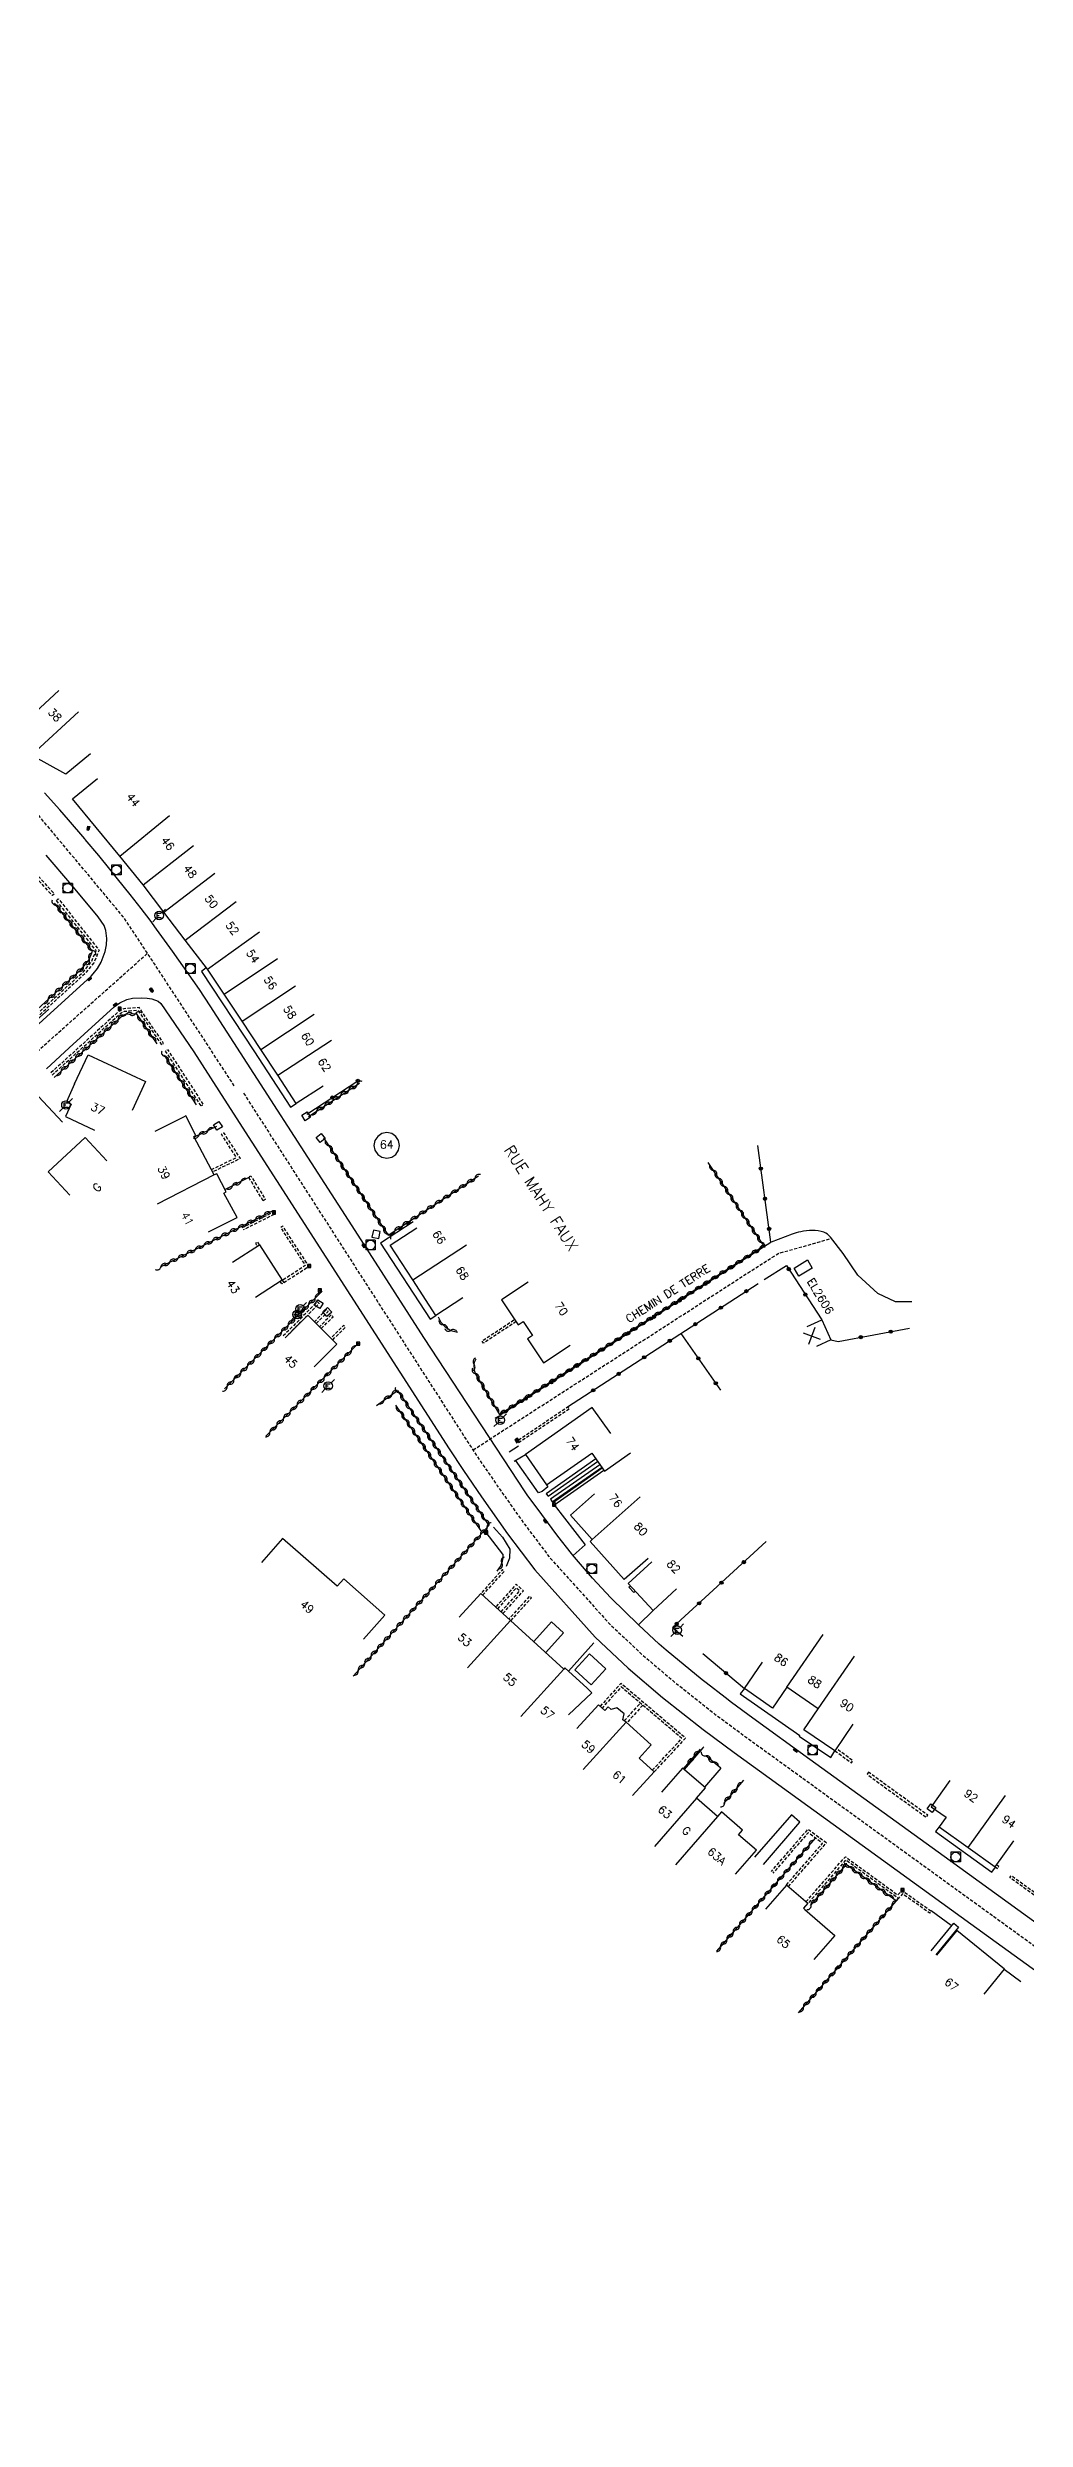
# Model space of a CAD drawing. Header units: millimetres. Extents: x 136000 to 137000, y 121000 to 122000.
# Drawn here: x 136295.1 to 136447.8, y 121248.9 to 121619.4 of the extents above; entities that cross this region are included whole.
import ezdxf
from ezdxf.enums import TextEntityAlignment as Align

# ---------------------------------------------------------------- set-up
doc = ezdxf.new("R2010")
doc.units = ezdxf.units.MM
doc.linetypes.add('DASHED', pattern=[0.75, 0.5, -0.25])
doc.layers.get('0').update_dxf_attribs({"linetype": 'CONTINUOUS'})
for name, color, linetype in [('W0001', 6, 'DASHED'), ('W0008', 7, 'CONTINUOUS'), ('W0100', 7, 'CONTINUOUS'), ('W0112', 1, 'DASHED'), ('W0211', 2, 'CONTINUOUS'), ('W0310', 3, 'CONTINUOUS'), ('W0322', 7, 'CONTINUOUS'), ('W0330', 7, 'CONTINUOUS'), ('W0400', 7, 'CONTINUOUS'), ('W0420', 7, 'CONTINUOUS'), ('W0471', 7, 'CONTINUOUS'), ('W0984', 7, 'CONTINUOUS'), ('W0989', 7, 'CONTINUOUS'), ('W0991', 7, 'CONTINUOUS'), ('W1102', 7, 'CONTINUOUS')]:
    doc.layers.add(name, color=color, linetype=linetype)
doc.styles.get("Standard").update_dxf_attribs({"font": 'romans.shx', "width": 0.85})

# ---------------------------------------------------------------- blocks, each defined once
blk = doc.blocks.new('T471')
for p, q in [((-0.333334, 0.333334), (-0.333334, -0.333334)), ((-0.333334, 0.333334), (0.333334, 0.333334)), ((-0.333334, 0), (0, 0)), ((0.500001, 0.500001), (1.000002, 1.000002)), ((-0.500001, -0.500001), (-1.000002, -1.000002)), ((-0.333334, -0.333334), (0.333334, -0.333334))]:
    blk.add_line(p, q)
blk.add_ellipse((0, 0), major_axis=(0.471405, 0.471405), ratio=1, start_param=5.4977871438, end_param=11.780972451)
blk = doc.blocks.new('T420')
for p, q in [((0.75, 0.75), (-0.75, 0.75)), ((-0.75, 0.75), (-0.75, -0.75)), ((0.75, 0.75), (0.75, -0.75)), ((0.75, -0.75), (-0.75, -0.75))]:
    blk.add_line(p, q)
blk.add_ellipse((0, 0), major_axis=(-0.53, 0.53), ratio=1, start_param=3.926991, end_param=10.210176)
blk = doc.blocks.new('T400')
for p, q in [((-0.15, 0.3), (0.15, 0.3)), ((-0.15, -0.25), (-0.15, 0.3)), ((-0.15, 0.15), (0.15, 0.15)), ((-0.15, 0), (0.15, 0)), ((0.15, 0.3), (0.15, -0.25)), ((-0.15, -0.15), (0.15, -0.15)), ((-0.15, -0.25), (-0.15, -0.3)), ((-0.15, -0.3), (0.15, -0.3)), ((0.15, -0.3), (0.15, -0.25))]:
    blk.add_line(p, q)
blk = doc.blocks.new('t330o')
at = {"color": 0, "linetype": 'Continuous'}
for p, q in [((0.25, -0.25), (-0.25, 0.25)), ((-0.25, -0.25), (0.25, 0.25)), ((-0.25, 0.25), (-0.25, -0.25)), ((0.25, 0.25), (-0.25, 0.25)), ((0.25, -0.25), (0.25, 0.25)), ((-0.25, -0.25), (0.25, -0.25)), ((-0.25, -0.25), (-0.25, -0.25))]:
    blk.add_line(p, q, dxfattribs=at)
blk = doc.blocks.new('t112o')
at = {"color": 0, "linetype": 'Continuous'}
for p, q in [((-0.5, 0.5), (0.5, 0.5)), ((-0.5, -0.5), (-0.5, 0.5)), ((0.5, 0.5), (0.5, -0.5)), ((0.5, -0.5), (-0.5, -0.5))]:
    blk.add_line(p, q, dxfattribs=at)
blk = doc.blocks.new('t991o')
at = {"color": 0, "linetype": 'Continuous'}
for p, q in [((-1, 1), (1, -1)), ((-1, -1), (1, 1))]:
    blk.add_line(p, q, dxfattribs=at)
blk = doc.blocks.new('t322o')
at = {"color": 0, "linetype": 'Continuous'}
for radius in [0.25, 0.15]:
    blk.add_circle((0, 0), radius, dxfattribs=at)
blk = doc.blocks.new('t310o')
at = {"color": 0, "linetype": 'Continuous'}
for centre, start, end in [((-0.5, 0.38), 216.8699, 323.1304), ((0.5, -0.37), 36.8699, 143.1303)]:
    blk.add_arc(centre, 0.625, start, end, dxfattribs=at)

msp = doc.modelspace()

# ---------------------------------------------------------------- linework, layer by layer
at = {"layer": 'W0001', "flags": 128}
for points in [[(136324.26, 121457.21), (136314.99, 121471.41), (136306.92, 121483.62), (136293.42, 121499.8), (136284.47, 121509.26), (136244.47, 121551.09), (136200.73, 121596.16), (136186.83, 121610.64), (136168.2, 121630.35), (136100.59, 121700.64), (136049.4, 121753.97), (136014.15, 121791.38), (136000, 121806.47)], [(136292.92, 121462.07), (136310.7, 121477.9)], [(136325.71, 121456.05), (136360.33, 121402.15), (136362.53, 121398.81), (136365.31, 121394.74), (136369.35, 121389.01), (136373.5, 121383.52), (136382.78, 121373.23), (136387.75, 121368.52), (136393.02, 121364.04), (136399.27, 121359.09), (136404.07, 121355.54), (136444.96, 121325.92), (136466.15, 121310.58), (136478, 121301.94), (136504.71, 121282.61), (136504.71, 121282.61), (136534.47, 121260.37), (136551.86, 121247.75), (136551.86, 121247.75), (136566.08, 121238.11), (136573.32, 121232.79), (136584.33, 121224.49), (136600.1, 121212.18), (136613.08, 121202.26), (136623.39, 121193.62), (136634.52, 121184.29), (136649.09, 121171.74), (136657.99, 121164.18), (136677.28, 121147.38), (136692.84, 121133.97), (136701.81, 121126.24), (136715.72, 121114.23), (136726.29, 121105.06), (136733.85, 121098.84), (136752.79, 121083.19), (136756.09, 121080.68), (136779.06, 121063.5), (136798.81, 121049.73), (136847.44, 121018.77), (136870.76, 121004.33), (136877.78, 121000)], [(136361.52, 121400.34), (136405.43, 121428.64), (136409.23, 121431.05), (136417.46, 121433.37)]]:
    msp.add_lwpolyline(points, dxfattribs=at)
at = {"layer": 'W0008', "flags": 128}
for points in [[(136454.12, 121323.02), (136435.98, 121336.14), (136414.1, 121351.97), (136405.19, 121358.44), (136401.88, 121360.88), (136400.87, 121361.65), (136397.9, 121363.97), (136397.3, 121364.45), (136391.66, 121369.06), (136390.57, 121370.01), (136387.36, 121373.01), (136383.01, 121377.23), (136380.18, 121380.31), (136377.04, 121383.96), (136376.89, 121384.15), (136374.78, 121386.86), (136372.24, 121390.24), (136369.98, 121393.33), (136369.64, 121393.82), (136353.84, 121417.91), (136343.14, 121434.63), (136320.47, 121469.72), (136318.8, 121472.24), (136314.61, 121478.23), (136312.14, 121481.69), (136311.11, 121483.08), (136309.72, 121484.91), (136308.01, 121487.08), (136306.04, 121489.55), (136304.84, 121491.04), (136303.09, 121493.16), (136300.99, 121495.68), (136300.91, 121495.78), (136298.38, 121498.76), (136297.01, 121500.34), (136294.63, 121502.98)], [(136290.9, 121464.3), (136301.93, 121474.36), (136302.25, 121474.69), (136302.91, 121475.52), (136303.5, 121476.52), (136304.08, 121478.18), (136304.29, 121479.21), (136304.36, 121480.23), (136304.22, 121481.48), (136303.93, 121482.24), (136302.99, 121483.6), (136298.9, 121488.57), (136294.9, 121493.26)], [(136319.89, 121475.63), (136319.15, 121475.07), (136319.15, 121475.07), (136327.3, 121462.69), (136333.04, 121453.86), (136333.92, 121454.45)], [(136294.92, 121459.86), (136298.47, 121463.13), (136305.51, 121469.55), (136306.39, 121470.19), (136307.49, 121470.68), (136308.37, 121470.88), (136309.73, 121470.95), (136310.65, 121470.9), (136311.36, 121470.79), (136312.39, 121470.43), (136312.81, 121470.06), (136317.96, 121462.5), (136323.17, 121454.41), (136357.79, 121400.51), (136360.02, 121397.12), (136362.83, 121393.02), (136366.91, 121387.22), (136371.17, 121381.59), (136380.61, 121371.11), (136385.73, 121366.27), (136391.11, 121361.7), (136397.43, 121356.68), (136402.29, 121353.1), (136443.19, 121323.47), (136464.37, 121308.14)], [(136352.18, 121435.95), (136347.1, 121432.62), (136354.84, 121420.78), (136355.74, 121421.36)], [(136368.64, 121400.92), (136367.15, 121399.98)], [(136367.96, 121398.57), (136369.69, 121399.64)], [(136372.99, 121394.91), (136373.2, 121394.56), (136372.32, 121393.87), (136371.72, 121393.64), (136368.14, 121398.73)], [(136380.68, 121398.93), (136372.93, 121393.5), (136373.24, 121393.1), (136380.97, 121398.51)], [(136381.31, 121398.03), (136373.59, 121392.63), (136373.9, 121392.23), (136381.6, 121397.62)], [(136374.18, 121391.79), (136379.02, 121385.51), (136377.15, 121383.83)], [(136386.84, 121378.29), (136386.61, 121378.08), (136385.85, 121378.89), (136386.08, 121379.11)], [(136387.36, 121373.01), (136389.62, 121375.26)], [(136372.87, 121368.7), (136375.65, 121371.77), (136373.77, 121373.49), (136370.99, 121370.42)], [(136380.4, 121370.2), (136376.42, 121365.8)], [(136403.87, 121363.06), (136403.2, 121362.27), (136412.53, 121355.76), (136412.44, 121355.62), (136417.36, 121352.31), (136418.02, 121353.36)], [(136397.39, 121353.79), (136394.47, 121350.43)], [(136397.54, 121353.96), (136397.37, 121353.81)], [(136400.2, 121350.64), (136397.64, 121347.69)], [(136406.88, 121335.58), (136412.55, 121342.2), (136411.21, 121343.36), (136405.46, 121336.75)], [(136434.29, 121341.5), (136433.71, 121340.74), (136442.51, 121334.41), (136443.08, 121335.16)], [(136433.02, 121322.12), (136436.56, 121326.44), (136437.31, 121325.82), (136433.78, 121321.5)]]:
    msp.add_lwpolyline(points, dxfattribs=at)
msp.add_lwpolyline([(136430, 121423.47), (136427.46, 121423.46), (136424.73, 121424.75), (136421.6, 121427.65), (136419.28, 121431.01), (136417.3, 121433.58, 0.140333), (136416.27, 121434.33, 0.098198), (136414.49, 121434.62, 0.036083), (136412.67, 121434.43, 0.046617), (136411.31, 121434.05), (136408.04, 121432.8)], format="xyb", dxfattribs=at)
at = {"layer": 'W0100', "flags": 128}
for points in [[(136301.81, 121509.07), (136297.95, 121505.89), (136292.6, 121508.85), (136289.53, 121512.16), (136284.46, 121517.68), (136284.91, 121518.11), (136280.7, 121522.69), (136284.38, 121526.08)], [(136338.11, 121457.18), (136333.92, 121454.45), (136331.04, 121458.88), (136328.4, 121462.89), (136325.48, 121467.3), (136322.68, 121471.52), (136320.05, 121475.41), (136316.6, 121479.94), (136313.26, 121484.36), (136310.01, 121488.58), (136306.38, 121493.1), (136299.02, 121502.02), (136302.88, 121505.2)], [(136299.33, 121457.53), (136301.44, 121462.06), (136310.4, 121457.88), (136308.29, 121453.35)], [(136299.33, 121457.53), (136298.07, 121454.7), (136298.81, 121454.35), (136297.91, 121452.43), (136302.42, 121450.29)], [(136320.21, 121434.39), (136324.68, 121436.63), (136324.68, 121436.63), (136324.68, 121436.63), (136324.68, 121436.63), (136322.64, 121440.46), (136323.01, 121440.66), (136321.51, 121443.48), (136321.14, 121443.29), (136317.95, 121449.28), (136318.25, 121449.43), (136316.7, 121452.53), (136316.33, 121452.33), (136316.33, 121452.33), (136316.33, 121452.33), (136316.33, 121452.33), (136316.33, 121452.33), (136311.86, 121450.09)], [(136298.58, 121440.11), (136295.18, 121443.78), (136300.96, 121449.14), (136304.36, 121445.48)], [(136359.93, 121424.09), (136355.74, 121421.36), (136352.13, 121426.9), (136348.59, 121432.3), (136352.77, 121435.04)], [(136323.99, 121429.66), (136328.18, 121432.38), (136331.75, 121426.88), (136327.55, 121424.16)], [(136370.14, 121426.55), (136365.98, 121423.77), (136368.57, 121419.88), (136369.36, 121420.41), (136369.99, 121419.47), (136370.81, 121418.24), (136370, 121417.7), (136372.52, 121413.92), (136376.68, 121416.7)], [(136332.22, 121417.84), (136335.75, 121421.38), (136340.28, 121416.87), (136336.75, 121413.33)], [(136413.68, 121419.62), (136415.95, 121420.67), (136417.39, 121417.56), (136415.12, 121416.51)], [(136383.02, 121402.9), (136380.14, 121406.99), (136373.78, 121402.5), (136369.69, 121399.64), (136372.99, 121394.91), (136372.99, 121394.91), (136380.04, 121399.84), (136382.02, 121397.01), (136386.12, 121399.87)], [(136381.69, 121397.48), (136373.93, 121392.05), (136374.16, 121391.72), (136381.92, 121397.16)], [(136388.85, 121383.41), (136385.12, 121380.08), (136379.8, 121386.06), (136379.8, 121386.06), (136380.12, 121386.35), (136376.73, 121390.16), (136380.47, 121393.48)], [(136344.42, 121370.78), (136347.73, 121374.53), (136341.33, 121380.19), (136340.34, 121379.05), (136335, 121383.71), (136331.79, 121386.51), (136328.51, 121382.74)], [(136389.42, 121382.86), (136385.74, 121379.47), (136389.62, 121375.26), (136393.3, 121378.64)], [(136376.4, 121358.99), (136380.05, 121362.42), (136379.36, 121363.14), (136375.87, 121366.31), (136375.87, 121366.31), (136375.7, 121366.12), (136367.38, 121373.72), (136362.72, 121377.92), (136359.37, 121374.21)], [(136420.82, 121357.5), (136418.02, 121353.36), (136413.17, 121356.64), (136415.4, 121359.89), (136410.52, 121363.29), (136408.29, 121360.03), (136403.87, 121363.06), (136406.7, 121367.19)], [(136386.43, 121346.35), (136389.8, 121350.04), (136387.44, 121352.21), (136389.33, 121354.27), (136385.44, 121357.82), (136384.92, 121358.19), (136385.12, 121359.14), (136383.98, 121360.07), (136383.09, 121359.79), (136382.59, 121360.21), (136382.08, 121359.65), (136381.11, 121360.53), (136377.74, 121356.83)], [(136402.47, 121334.08), (136405.75, 121337.85), (136402.98, 121340.25), (136403.6, 121340.97), (136400.3, 121343.83), (136399.67, 121343.1), (136396.39, 121345.94), (136397.79, 121347.55), (136394.22, 121350.65), (136390.94, 121346.87)], [(136435.93, 121348.69), (136433.05, 121344.6), (136435.35, 121342.99), (136434.29, 121341.5), (136438.79, 121338.26), (136443.01, 121335.21), (136445.94, 121339.27)], [(136407.21, 121328.6), (136410.5, 121332.37), (136413.76, 121329.53), (136413.1, 121328.77), (136413.32, 121328.58), (136418, 121324.5), (136414.71, 121320.73)], [(136441.29, 121315.36), (136444.46, 121319.23), (136437.04, 121325.3), (136433.88, 121321.43)]]:
    msp.add_lwpolyline(points, dxfattribs=at)
for points in [[(136345.96, 121434.66), (136345.75, 121433.57), (136346.84, 121433.37), (136347.04, 121434.45)], [(136411.63, 121428.74), (136413.71, 121430.02), (136414.48, 121428.75), (136412.4, 121427.48)], [(136377.39, 121366.02), (136379.7, 121368.5), (136382.25, 121366.13), (136379.94, 121363.65)]]:
    msp.add_lwpolyline(points, close=True, dxfattribs=at)
at = {"layer": 'W0112', "flags": 128}
for points in [[(136283.87, 121490.61), (136287.56, 121494.03), (136287.56, 121494.03), (136287.56, 121494.03), (136289.2, 121494.85), (136296.16, 121487.19), (136295.87, 121486.92), (136289.11, 121494.36), (136287.79, 121493.7), (136284.14, 121490.32)], [(136295.81, 121458.88), (136306.58, 121468.62), (136307.14, 121468.87), (136309.21, 121469.02), (136312.9, 121463.61), (136313.23, 121463.84), (136309.41, 121469.43), (136307.04, 121469.26), (136306.36, 121468.96), (136295.54, 121459.17)], [(136320.69, 121444.13), (136324.59, 121446.01), (136322.25, 121449.67), (136322.59, 121449.89), (136325.17, 121445.84), (136320.88, 121443.78)], [(136325.47, 121435.06), (136330.39, 121437.52), (136330.57, 121437.17), (136325.64, 121434.71)], [(136332.01, 121426.5), (136332.01, 121426.5), (136335.9, 121429.02), (136331.82, 121435.3), (136331.48, 121435.08), (136335.34, 121429.13), (136331.79, 121426.83)], [(136328.18, 121432.38), (136327.92, 121432.82), (136327.57, 121432.62), (136327.84, 121432.18)], [(136331.75, 121426.88), (136332.01, 121426.49), (136331.68, 121426.27), (136331.42, 121426.66)], [(136332.19, 121417.87), (136337.51, 121423.2), (136337.23, 121423.49), (136331.91, 121418.15)], [(136337.05, 121420.09), (136338.91, 121421.97), (136338.63, 121422.25), (136336.76, 121420.37)], [(136337.84, 121419.31), (136339.67, 121421.14), (136339.39, 121421.43), (136337.55, 121419.59)], [(136339.62, 121417.53), (136341.6, 121419.51), (136341.31, 121419.8), (136339.34, 121417.81)], [(136368.23, 121420.39), (136363.14, 121417), (136362.92, 121417.33), (136368.01, 121420.72)], [(136363.02, 121377.65), (136366.4, 121381.39), (136366.11, 121381.66), (136362.73, 121377.91)], [(136366.19, 121374.79), (136369.39, 121378.34), (136368.26, 121379.36), (136365.06, 121375.81)], [(136365.89, 121375.06), (136368.83, 121378.31), (136368.29, 121378.79), (136365.35, 121375.54)], [(136367.43, 121373.67), (136370.63, 121377.22), (136370.34, 121377.49), (136367.13, 121373.94)], [(136389.8, 121350.04), (136394.69, 121355.31), (136384.61, 121363.88), (136381.36, 121360.3)], [(136389.5, 121350.32), (136394.12, 121355.28), (136384.65, 121363.32), (136381.66, 121360.03)], [(136385.13, 121358.04), (136387.64, 121360.78)], [(136388.02, 121360.46), (136385.53, 121357.73)], [(136418.02, 121353.36), (136420.59, 121351.46), (136420.83, 121351.79), (136418.26, 121353.68)], [(136410.75, 121332.15), (136416.67, 121338.95), (136413.77, 121341.09), (136408.04, 121334.51)], [(136410.44, 121332.41), (136416.08, 121338.89), (136413.83, 121340.55), (136408.34, 121334.25)], [(136455.97, 121338.21), (136450.08, 121330.1), (136445.31, 121333.55), (136445.55, 121333.87), (136449.99, 121330.66), (136455.65, 121338.44)], [(136413.49, 121329.76), (136419.64, 121336.81), (136427.84, 121330.83), (136428.49, 121331.54), (136433.02, 121328.33), (136432.79, 121328.01), (136428.55, 121331.01), (136427.89, 121330.3), (136419.7, 121336.28), (136413.79, 121329.5)], [(136443.01, 121335.21), (136443.37, 121334.95), (136443.61, 121335.28), (136443.24, 121335.54)]]:
    msp.add_lwpolyline(points, dxfattribs=at)
for points in [[(136296.48, 121486.18), (136296.79, 121486.43), (136303.15, 121478.4), (136302.32, 121476.4), (136300.99, 121474.76), (136291.7, 121466.31), (136289.55, 121466.26), (136289.55, 121466.66), (136291.54, 121466.71), (136300.7, 121475.04), (136301.98, 121476.6), (136302.69, 121478.34)], [(136319.07, 121454.07), (136313.52, 121462.65), (136313.85, 121462.87), (136319.41, 121454.29)], [(136328.76, 121439.27), (136326.48, 121442.96), (136326.82, 121443.17), (136329.1, 121439.48)], [(136376.52, 121406.72), (136368.47, 121401.34), (136368.25, 121401.67), (136368.25, 121401.67), (136376.29, 121407.05)], [(136423.26, 121350.01), (136423.02, 121349.69), (136425.58, 121347.81), (136432.28, 121342.97), (136432.51, 121343.3), (136425.82, 121348.13)]]:
    msp.add_lwpolyline(points, close=True, dxfattribs=at)
at = {"layer": 'W0211', "flags": 128}
for points in [[(136366.17, 121384.04), (136363.56, 121387.45)], [(136364.73, 121388.26), (136366.13, 121386.73), (136367.29, 121384.83), (136367.23, 121383.44), (136366.69, 121382.13)]]:
    msp.add_lwpolyline(points, dxfattribs=at)
at = {"layer": 'W0310', "flags": 128}
for points in [[(136291.88, 121467.69), (136300.34, 121475.38), (136301.54, 121476.86), (136302.12, 121478.26), (136296.17, 121485.76)], [(136296.14, 121458.51), (136306.86, 121468.2), (136307.26, 121468.38), (136308.96, 121468.5), (136312.17, 121463.79)], [(136318.37, 121454.24), (136313.34, 121462.01)], [(136335.85, 121452.44), (136343.79, 121457.62)], [(136321.46, 121450.84), (136318.01, 121449.18)], [(136338.18, 121449.1), (136348.25, 121433.89), (136362.4, 121443.16)], [(136398.18, 121445.25), (136406.91, 121432.17), (136365.7, 121405.88), (136361.9, 121412.27), (136361.74, 121412.73), (136361.69, 121413.7), (136361.76, 121414.04), (136362.02, 121414.55)], [(136326.64, 121442.93), (136322.82, 121441.02)], [(136330.26, 121437.71), (136312.67, 121428.91)], [(136337.95, 121425.13), (136322.75, 121409.86)], [(136356.07, 121421.15), (136356.5, 121420.32), (136357.12, 121419.62), (136358.04, 121419.02), (136359.11, 121418.72)], [(136343.59, 121416.94), (136329.2, 121402.49)], [(136346.43, 121407.26), (136349.71, 121409.64), (136364.01, 121388.55), (136342.79, 121365.03)], [(136362.77, 121387.71), (136349.47, 121407.33)], [(136365.3, 121381.39), (136365.81, 121382.12), (136366.14, 121382.96), (136366.23, 121383.5), (136366.25, 121384.05)], [(136397, 121353.63), (136394.33, 121350.55)], [(136400.2, 121350.64), (136397.88, 121352.57)], [(136403.75, 121348.76), (136400.6, 121345.12)], [(136414.95, 121339.72), (136399.55, 121322.04)], [(136427.56, 121329.92), (136419.77, 121335.6), (136414.17, 121329.17)], [(136427.89, 121330.3), (136412.29, 121312.4)]]:
    msp.add_lwpolyline(points, dxfattribs=at)
at = {"layer": 'W0322', "flags": 128}
for points in [[(136295.33, 121469.17), (136291.49, 121465.78), (136289.47, 121465.38)], [(136297.44, 121451.52), (136292.91, 121456.4)], [(136335.58, 121452.8), (136343.55, 121457.99)], [(136365.74, 121405.8), (136408.02, 121432.8), (136405.97, 121447.87)], [(136406.98, 121426.94), (136410.44, 121429.13), (136415.95, 121420.67)], [(136376.29, 121407.05), (136406.02, 121426.33)], [(136417.39, 121417.56), (136418.5, 121417.29), (136429.64, 121419.35)], [(136393.96, 121418.53), (136400.15, 121409.7)], [(136407.29, 121386.04), (136392.68, 121372.59), (136394.26, 121371.26)], [(136397.37, 121368.55), (136403.87, 121363.06)], [(136436.15, 121326.05), (136433.02, 121328.33)], [(136447.05, 121317.25), (136444.43, 121319.2)]]:
    msp.add_lwpolyline(points, dxfattribs=at)
at = {"layer": 'W1102', "flags": 128}
for points in [[(136289.53, 121512.16), (136296.87, 121518.95)], [(136299.93, 121515.64), (136292.6, 121508.85)], [(136306.38, 121493.1), (136314.14, 121499.41)], [(136310.01, 121488.58), (136317.87, 121494.76)], [(136313.26, 121484.36), (136321.21, 121490.43)], [(136316.6, 121479.94), (136324.57, 121485.99)], [(136320.05, 121475.41), (136328.18, 121481.24)], [(136322.68, 121471.52), (136330.99, 121477.08)], [(136325.48, 121467.3), (136333.82, 121472.83)], [(136328.4, 121462.89), (136336.75, 121468.4)], [(136331.04, 121458.88), (136339.41, 121464.35)], [(136321.14, 121443.29), (136312.24, 121438.71)], [(136352.13, 121426.9), (136360.5, 121432.37)], [(136380.12, 121386.35), (136387.59, 121393)], [(136367.38, 121373.72), (136360.68, 121366.29)], [(136410.52, 121363.29), (136416.19, 121371.53)], [(136415.4, 121359.89), (136421.06, 121368.14)], [(136375.7, 121366.12), (136369, 121358.7)], [(136385.44, 121357.82), (136378.7, 121350.42)], [(136396.39, 121345.94), (136389.84, 121338.39)], [(136438.79, 121338.26), (136444.65, 121346.37)], [(136399.67, 121343.1), (136393.12, 121335.55)]]:
    msp.add_lwpolyline(points, dxfattribs=at)
msp.add_lwpolyline([(136350.06, 121447.9), (136349.91, 121448.67), (136349.47, 121449.32), (136348.83, 121449.75), (136348.06, 121449.9), (136347.29, 121449.75), (136346.65, 121449.32), (136346.21, 121448.67), (136346.06, 121447.9), (136346.21, 121447.14), (136346.65, 121446.49), (136347.29, 121446.05), (136348.06, 121445.9), (136348.83, 121446.05), (136349.47, 121446.49), (136349.91, 121447.14)], close=True, dxfattribs=at)

# ---------------------------------------------------------------- block references
at = {"layer": 'W0112'}
for p, rotation in [((136335.48, 121452.46), 303.0317255660732), ((136321.71, 121450.97), 122.4907483341693), ((136337.76, 121449.06), 308.5322395932651), ((136337.44, 121423.12), 147.3684235364683), ((136338.76, 121421.89), 131.9021913363877), ((136433.08, 121344.39), 144.644408177454)]:
    msp.add_blockref('t112o', p, dxfattribs=dict(at, rotation=rotation))
at = {"layer": 'W0310'}
for p, rotation in [((136296.43, 121485.43), 128.405860615535), ((136297.36, 121484.25), 128.405860615535), ((136298.3, 121483.08), 128.405860615535), ((136299.23, 121481.9), 128.405860615535), ((136300.16, 121480.73), 128.405860615535), ((136301.09, 121479.55), 128.405860615535), ((136302.02, 121478.38), 128.405860615535), ((136298.54, 121473.75), 42.2864813424707), ((136299.65, 121474.76), 42.2864813424707), ((136300.7, 121475.83), 50.84294519849336), ((136301.6, 121477.01), 67.51440226656132), ((136295.21, 121470.72), 42.2864813424707), ((136296.32, 121471.73), 42.2864813424707), ((136297.43, 121472.74), 42.2864813424707), ((136305.04, 121466.56), 42.1215832782939), ((136306.15, 121467.56), 42.1215832782939), ((136307.37, 121468.38), 4.097529127851852), ((136308.87, 121468.49), 4.097529127851852), ((136309.75, 121467.34), 304.3202842246595), ((136301.7, 121463.54), 42.1215832782939), ((136302.82, 121464.54), 42.1215832782939), ((136303.93, 121465.55), 42.1215832782939), ((136310.6, 121466.1), 304.3202842246595), ((136311.44, 121464.86), 304.3202842246595), ((136297.25, 121459.51), 42.1215832782939), ((136298.37, 121460.52), 42.1215832782939), ((136299.48, 121461.53), 42.1215832782939), ((136300.59, 121462.53), 42.1215832782939), ((136313.47, 121461.8), 122.9210591340057), ((136314.29, 121460.54), 122.9210591340057), ((136315.1, 121459.28), 122.9210591340057), ((136315.92, 121458.02), 122.9210591340057), ((136316.73, 121456.76), 122.9210591340057), ((136317.55, 121455.5), 122.9210591340057), ((136340.87, 121455.72), 33.08951341830956), ((136342.13, 121456.54), 33.08951341830956), ((136343.39, 121457.36), 33.08951341830956), ((136337.1, 121453.26), 33.08951341830956), ((136338.36, 121454.08), 33.08951341830956), ((136339.62, 121454.9), 33.08951341830956), ((136318.75, 121449.54), 205.7342624180744), ((136320.1, 121450.19), 205.7342624180744), ((136339.01, 121447.85), 303.5148169848819), ((136339.83, 121446.6), 303.5148169848819), ((136340.66, 121445.35), 303.5148169848819), ((136341.49, 121444.1), 303.5148169848819), ((136399.01, 121444), 303.701492082289), ((136323.96, 121441.58), 206.5742106020157), ((136325.3, 121442.26), 206.5742106020157), ((136342.32, 121442.85), 303.5148169848819), ((136343.15, 121441.6), 303.5148169848819), ((136343.98, 121440.35), 303.5148169848819), ((136359.34, 121441.16), 33.23602566140212), ((136360.59, 121441.98), 33.23602566140212), ((136361.85, 121442.8), 33.23602566140212), ((136399.85, 121442.76), 303.701492082289), ((136400.68, 121441.51), 303.701492082289), ((136328.92, 121437.04), 206.5742106020066), ((136344.8, 121439.1), 303.5148169848819), ((136345.63, 121437.84), 303.5148169848819), ((136346.46, 121436.59), 303.5148169848819), ((136353.07, 121437.05), 33.23602566140212), ((136354.32, 121437.87), 33.23602566140212), ((136355.58, 121438.69), 33.23602566140212), ((136356.83, 121439.51), 33.23602566140212), ((136358.08, 121440.33), 33.23602566140212), ((136401.51, 121440.26), 303.701492082289), ((136402.34, 121439.01), 303.701492082289), ((136403.17, 121437.77), 303.701492082289), ((136322.21, 121433.69), 206.5742106020066), ((136323.55, 121434.36), 206.5742106020066), ((136324.89, 121435.03), 206.5742106020066), ((136326.23, 121435.7), 206.5742106020066), ((136327.58, 121436.37), 206.5742106020066), ((136347.29, 121435.34), 303.5148169848819), ((136348.12, 121434.09), 303.5148169848819), ((136349.3, 121434.58), 33.23602566140212), ((136350.56, 121435.4), 33.23602566140212), ((136351.81, 121436.22), 33.23602566140212), ((136404.01, 121436.52), 303.701492082289), ((136404.84, 121435.27), 303.701492082289), ((136405.67, 121434.02), 303.701492082289), ((136314.16, 121429.66), 206.5742106020066), ((136315.5, 121430.33), 206.5742106020066), ((136316.84, 121431), 206.5742106020066), ((136318.18, 121431.67), 206.5742106020066), ((136319.53, 121432.35), 206.5742106020066), ((136320.87, 121433.02), 206.5742106020066), ((136403.73, 121430.14), 212.5363607154842), ((136404.99, 121430.95), 212.5363607154842), ((136406.26, 121431.75), 212.5363607154842), ((136406.5, 121432.77), 303.701492082289), ((136312.82, 121428.99), 206.5742106020066), ((136397.41, 121426.11), 212.5363607154842), ((136398.67, 121426.91), 212.5363607154842), ((136399.94, 121427.72), 212.5363607154842), ((136401.2, 121428.53), 212.5363607154842), ((136402.46, 121429.33), 212.5363607154842), ((136334.78, 121421.94), 225.1136987671309), ((136335.84, 121423), 225.1136987671309), ((136336.89, 121424.06), 225.1136987671309), ((136391.08, 121422.07), 212.5363607154842), ((136392.35, 121422.88), 212.5363607154842), ((136393.61, 121423.68), 212.5363607154842), ((136394.88, 121424.49), 212.5363607154842), ((136396.14, 121425.3), 212.5363607154842), ((136331.6, 121418.75), 225.1136987671309), ((136332.66, 121419.81), 225.1136987671309), ((136333.72, 121420.88), 225.1136987671309), ((136356.87, 121419.9), 311.4020321498204), ((136358.07, 121419.01), 343.946821237322), ((136386.03, 121418.84), 212.5363607154842), ((136387.29, 121419.65), 212.5363607154842), ((136388.55, 121420.46), 212.5363607154842), ((136389.82, 121421.26), 212.5363607154842), ((136327.37, 121414.5), 225.1136987671309), ((136328.43, 121415.56), 225.1136987671309), ((136329.48, 121416.63), 225.1136987671309), ((136330.54, 121417.69), 225.1136987671309), ((136341.47, 121414.81), 225.1136987671266), ((136342.53, 121415.88), 225.1136987671266), ((136379.7, 121414.81), 212.5363607154842), ((136380.97, 121415.62), 212.5363607154842), ((136382.23, 121416.42), 212.5363607154842), ((136383.5, 121417.23), 212.5363607154842), ((136384.76, 121418.04), 212.5363607154842), ((136324.19, 121411.31), 225.1136987671309), ((136325.25, 121412.37), 225.1136987671309), ((136326.31, 121413.44), 225.1136987671309), ((136338.29, 121411.63), 225.1136987671266), ((136339.35, 121412.69), 225.1136987671266), ((136340.41, 121413.75), 225.1136987671266), ((136361.93, 121412.24), 120.7157524463078), ((136361.69, 121413.7), 78.07637935075019), ((136362.69, 121410.95), 120.7157524463078), ((136374.64, 121411.58), 212.5363607154842), ((136375.91, 121412.39), 212.5363607154842), ((136377.17, 121413.2), 212.5363607154842), ((136378.44, 121414), 212.5363607154842), ((136323.13, 121410.25), 225.1136987671309), ((136334.06, 121407.38), 225.1136987671266), ((136335.12, 121408.44), 225.1136987671266), ((136336.18, 121409.5), 225.1136987671266), ((136337.23, 121410.56), 225.1136987671266), ((136347.64, 121408.14), 35.97454371556136), ((136348.86, 121409.02), 35.97454371556136), ((136349.96, 121409.28), 304.1268734842182), ((136350.8, 121408.04), 304.1268734842182), ((136363.46, 121409.66), 120.7157524463078), ((136364.22, 121408.37), 120.7157524463078), ((136364.99, 121407.08), 120.7157524463078), ((136368.32, 121407.55), 212.5363607154842), ((136369.59, 121408.36), 212.5363607154842), ((136370.85, 121409.16), 212.5363607154842), ((136372.11, 121409.97), 212.5363607154842), ((136373.38, 121410.78), 212.5363607154842), ((136330.88, 121404.19), 225.1136987671266), ((136331.94, 121405.25), 225.1136987671266), ((136333, 121406.31), 225.1136987671266), ((136350.14, 121406.33), 124.1268734842154), ((136350.99, 121405.09), 124.1268734842154), ((136351.64, 121406.79), 304.1268734842182), ((136351.83, 121403.85), 124.1268734842154), ((136352.49, 121405.55), 304.1268734842182), ((136353.33, 121404.31), 304.1268734842182), ((136365.79, 121405.94), 212.5363607154842), ((136367.06, 121406.74), 212.5363607154842), ((136329.82, 121403.12), 225.1136987671266), ((136352.67, 121402.61), 124.1268734842154), ((136353.51, 121401.37), 124.1268734842154), ((136354.17, 121403.07), 304.1268734842182), ((136354.35, 121400.13), 124.1268734842154), ((136355.01, 121401.83), 304.1268734842182), ((136355.85, 121400.59), 304.1268734842182), ((136355.19, 121398.88), 124.1268734842154), ((136356.03, 121397.64), 124.1268734842154), ((136356.69, 121399.34), 304.1268734842182), ((136356.88, 121396.4), 124.1268734842154), ((136357.53, 121398.1), 304.1268734842182), ((136358.38, 121396.86), 304.1268734842182), ((136357.72, 121395.16), 124.1268734842154), ((136358.56, 121393.92), 124.1268734842154), ((136359.22, 121395.62), 304.1268734842182), ((136359.4, 121392.68), 124.1268734842154), ((136360.06, 121394.38), 304.1268734842182), ((136360.9, 121393.14), 304.1268734842182), ((136360.24, 121391.43), 124.1268734842154), ((136361.08, 121390.19), 124.1268734842154), ((136361.74, 121391.89), 304.1268734842182), ((136361.93, 121388.95), 124.1268734842154), ((136362.58, 121390.65), 304.1268734842182), ((136363.43, 121389.41), 304.1268734842182), ((136360.69, 121384.87), 227.9477248616462), ((136361.69, 121385.98), 227.9477248616462), ((136362.69, 121387.09), 227.9477248616462), ((136363.7, 121388.21), 227.9477248616462), ((136357.67, 121381.53), 227.9477248616462), ((136358.68, 121382.64), 227.9477248616462), ((136359.68, 121383.75), 227.9477248616462), ((136366.03, 121382.68), 68.80868734811648), ((136354.66, 121378.18), 227.9477248616462), ((136355.66, 121379.3), 227.9477248616462), ((136356.67, 121380.41), 227.9477248616462), ((136350.64, 121373.73), 227.9477248616462), ((136351.64, 121374.84), 227.9477248616462), ((136352.65, 121375.96), 227.9477248616462), ((136353.65, 121377.07), 227.9477248616462), ((136347.62, 121370.39), 227.9477248616462), ((136348.63, 121371.5), 227.9477248616462), ((136349.63, 121372.62), 227.9477248616462), ((136344.61, 121367.05), 227.9477248616462), ((136345.61, 121368.16), 227.9477248616462), ((136346.62, 121369.27), 227.9477248616462), ((136343.61, 121365.93), 227.9477248616462), ((136396.02, 121352.5), 229.060870155817), ((136397.89, 121352.56), 140.268748026679), ((136399.05, 121351.6), 140.268748026679), ((136395.04, 121351.37), 229.060870155817), ((136400.8, 121345.36), 229.0608701559745), ((136401.78, 121346.49), 229.0608701559745), ((136402.77, 121347.62), 229.0608701559745), ((136412.98, 121337.46), 228.9206160886156), ((136413.97, 121338.59), 228.9206160886156), ((136409.04, 121332.93), 228.9206160886156), ((136410.03, 121334.06), 228.9206160886156), ((136411.01, 121335.19), 228.9206160886156), ((136412, 121336.32), 228.9206160886156), ((136418.22, 121333.82), 228.9483120098947), ((136419.21, 121334.95), 228.9483120098947), ((136420.29, 121335.22), 143.9029658410593), ((136421.5, 121334.34), 143.9029658410593), ((136422.72, 121333.45), 143.9029658410593), ((136406.08, 121329.54), 228.9206160886156), ((136407.07, 121330.67), 228.9206160886156), ((136408.05, 121331.8), 228.9206160886156), ((136414.28, 121329.3), 228.9483120098947), ((136415.27, 121330.43), 228.9483120098947), ((136416.25, 121331.56), 228.9483120098947), ((136417.24, 121332.69), 228.9483120098947), ((136423.93, 121332.57), 143.9029658410593), ((136425.14, 121331.69), 143.9029658410593), ((136426.35, 121330.8), 143.9029658410593), ((136403.13, 121326.15), 228.9206160886156), ((136404.11, 121327.28), 228.9206160886156), ((136405.1, 121328.41), 228.9206160886156), ((136423.95, 121325.78), 228.9206160885898), ((136424.94, 121326.91), 228.9206160885898), ((136425.92, 121328.04), 228.9206160885898), ((136426.91, 121329.17), 228.9206160885898), ((136400.17, 121322.76), 228.9206160886156), ((136401.15, 121323.89), 228.9206160886156), ((136402.14, 121325.02), 228.9206160886156), ((136420.99, 121322.38), 228.9206160885898), ((136421.98, 121323.51), 228.9206160885898), ((136422.97, 121324.64), 228.9206160885898), ((136418.04, 121318.99), 228.9206160885898), ((136419.02, 121320.12), 228.9206160885898), ((136420.01, 121321.25), 228.9206160885898), ((136414.09, 121314.47), 228.9206160885898), ((136415.08, 121315.6), 228.9206160885898), ((136416.07, 121316.73), 228.9206160885898), ((136417.05, 121317.86), 228.9206160885898), ((136413.11, 121313.34), 228.9206160885898)]:
    msp.add_blockref('t310o', p, dxfattribs=dict(at, rotation=rotation))
at = {"layer": 'W0322'}
for p, rotation in [((136343.54, 121457.98), 33.08951341818017), ((136339.56, 121455.39), 33.08951341818017), ((136406.45, 121444.28), 97.75792871102495), ((136407.1, 121439.57), 97.75792871102495), ((136407.74, 121434.86), 97.75792871102495), ((136405.77, 121431.36), 32.56418632928537), ((136397.77, 121426.25), 32.56418632928537), ((136401.77, 121428.81), 32.56418632928537), ((136410.8, 121428.59), 303.0662852400889), ((136393.76, 121423.69), 32.56418632928537), ((136400.21, 121422.56), 32.96097395624516), ((136404.19, 121425.14), 32.96097395624516), ((136413.39, 121424.61), 303.0662852400889), ((136389.76, 121421.14), 32.56418632928537), ((136396.22, 121419.98), 32.96097395624516), ((136426.72, 121418.81), 10.4550309362257), ((136381.75, 121416.02), 32.56418632928537), ((136385.76, 121418.58), 32.56418632928537), ((136392.23, 121417.39), 32.96097395624516), ((136422.04, 121417.95), 10.4550309362257), ((136377.75, 121413.47), 32.56418632928537), ((136384.26, 121412.22), 32.96097395624516), ((136388.25, 121414.81), 32.96097395624516), ((136396.68, 121414.64), 304.9982870959664), ((136369.74, 121408.35), 32.56418632928537), ((136373.75, 121410.91), 32.56418632928537), ((136380.28, 121409.64), 32.96097395624516), ((136399.41, 121410.75), 304.9982870959664), ((136403.8, 121382.82), 222.6159245590788), ((136400.3, 121379.6), 222.6159245590788), ((136396.81, 121376.39), 222.6159245590788), ((136393.31, 121373.17), 222.6159245590788), ((136401, 121365.49), 319.8181368763377)]:
    msp.add_blockref('t322o', p, dxfattribs=dict(at, rotation=rotation))
at = {"layer": 'W0330'}
for p in [(136306.37, 121469.25), (136330.46, 121437.44), (136335.94, 121429.07), (136337.61, 121425.24), (136343.59, 121416.94), (136374.18, 121391.79), (136363.56, 121387.45), (136428.57, 121331.58)]:
    msp.add_blockref('t330o', p, dxfattribs=at)
at = {"layer": 'W0330', "rotation": 35.60317532915339}
msp.add_blockref('t330o', (136368.4, 121401.84), dxfattribs=at)
at = {"layer": 'W0400'}
for p, rotation in [((136301.48, 121497.46), 344.7505293214553), ((136301.66, 121473.92), 132.0904114102242), ((136311.34, 121472.18), 34.81510404126011), ((136305.68, 121469.89), 308.3613076356814), ((136344.5, 121432.23), 212.6362651437707), ((136372.82, 121389.21), 216.7160408692218), ((136411.88, 121353.39), 54.19101003474209)]:
    msp.add_blockref('T400', p, dxfattribs=dict(at, rotation=rotation))
at = {"layer": 'W0420'}
for p in [(136305.84, 121490.94), (136298.24, 121488.08), (136317.39, 121475.52), (136345.52, 121432.36), (136380.05, 121381.77), (136414.51, 121353.45), (136436.87, 121336.75)]:
    msp.add_blockref('T420', p, dxfattribs=at)
at = {"layer": 'W0471'}
for p in [(136312.52, 121483.82), (136297.98, 121454.22), (136334.53, 121422.37), (136334.07, 121421.51), (136338.9, 121410.33), (136365.77, 121404.99), (136393.39, 121372.18)]:
    msp.add_blockref('T471', p, dxfattribs=at)
at = {"layer": 'W0991', "rotation": 294.7689089314009}
msp.add_blockref('t991o', (136414.36, 121418.14), dxfattribs=at)

# ---------------------------------------------------------------- texts
at = {"layer": 'W0984'}
for s, rotation, p in [('CHEMIN DE TERRE', 32.8062, (136391.93, 121424.77)), ('EL2606', 301.3734, (136415.75, 121424.36))]:
    msp.add_text(s, height=1.25, rotation=rotation, dxfattribs=at).set_placement(p, align=Align.MIDDLE)
at = {"layer": 'W0989'}
msp.add_text('RUE MAHY FAUX', height=1.75, rotation=302.8018, dxfattribs=at).set_placement((136372.17, 121439.68), align=Align.MIDDLE)
at = {"layer": 'W0991'}
for s, rotation, p in [('38', 312.8288, (136296.25, 121515.14)), ('44', 307.2589, (136308.48, 121501.88)), ('46', 307.2589, (136313.89, 121495.07)), ('48', 307.2589, (136317.38, 121490.71)), ('50', 307.2589, (136320.7, 121485.99)), ('52', 307.2589, (136323.96, 121481.83)), ('54', 303.569, (136327.16, 121477.44)), ('56', 303.569, (136329.9, 121473.29)), ('58', 303.0895, (136332.93, 121468.71)), ('60', 303.0895, (136335.72, 121464.52)), ('62', 303.0895, (136338.34, 121460.49)), ('37', 335.0001, (136302.96, 121453.63)), ('G', 42.8585, (136302.83, 121441.33)), ('39', 296.5742, (136313.27, 121443.67)), ('41', 296.5742, (136316.94, 121436.45)), ('66', 303.7015, (136356.23, 121433.55)), ('43', 302.9522, (136324.09, 121425.82)), ('68', 303.7015, (136359.84, 121427.94)), ('70', 303.7015, (136375.31, 121422.39)), ('45', 315.1137, (136333.08, 121414.17)), ('74', 304.9983, (136377.07, 121401.29)), ('76', 306.8079, (136383.78, 121392.42)), ('80', 312.6159, (136387.71, 121387.97)), ('82', 312.6159, (136392.84, 121382.11)), ('49', 318.7459, (136335.64, 121375.83)), ('53', 318.5981, (136360.23, 121370.67)), ('86', 325.5217, (136409.63, 121367.55)), ('55', 318.5981, (136367.3, 121364.46)), ('88', 325.5217, (136414.86, 121364.1)), ('57', 318.5981, (136373.15, 121359.29)), ('90', 325.5217, (136419.89, 121360.45)), ('59', 318.9213, (136379.54, 121353.95)), ('61', 318.9213, (136384.38, 121349.22)), ('92', 324.1675, (136439.26, 121346.32)), ('63', 318.9213, (136391.48, 121343.79)), ('G', 318.9213, (136394.83, 121340.84)), ('94', 324.1675, (136445.18, 121342.28)), ('63A', 318.9213, (136399.57, 121336.89)), ('65', 318.9213, (136409.98, 121323.53)), ('67', 321.1324, (136436.21, 121316.85))]:
    msp.add_text(s, height=1.25, rotation=rotation, dxfattribs=at).set_placement(p, align=Align.MIDDLE)
msp.add_text('64', height=1.25, dxfattribs=at).set_placement((136348.06, 121448.03), align=Align.MIDDLE)

doc.saveas('drawing.dxf')
